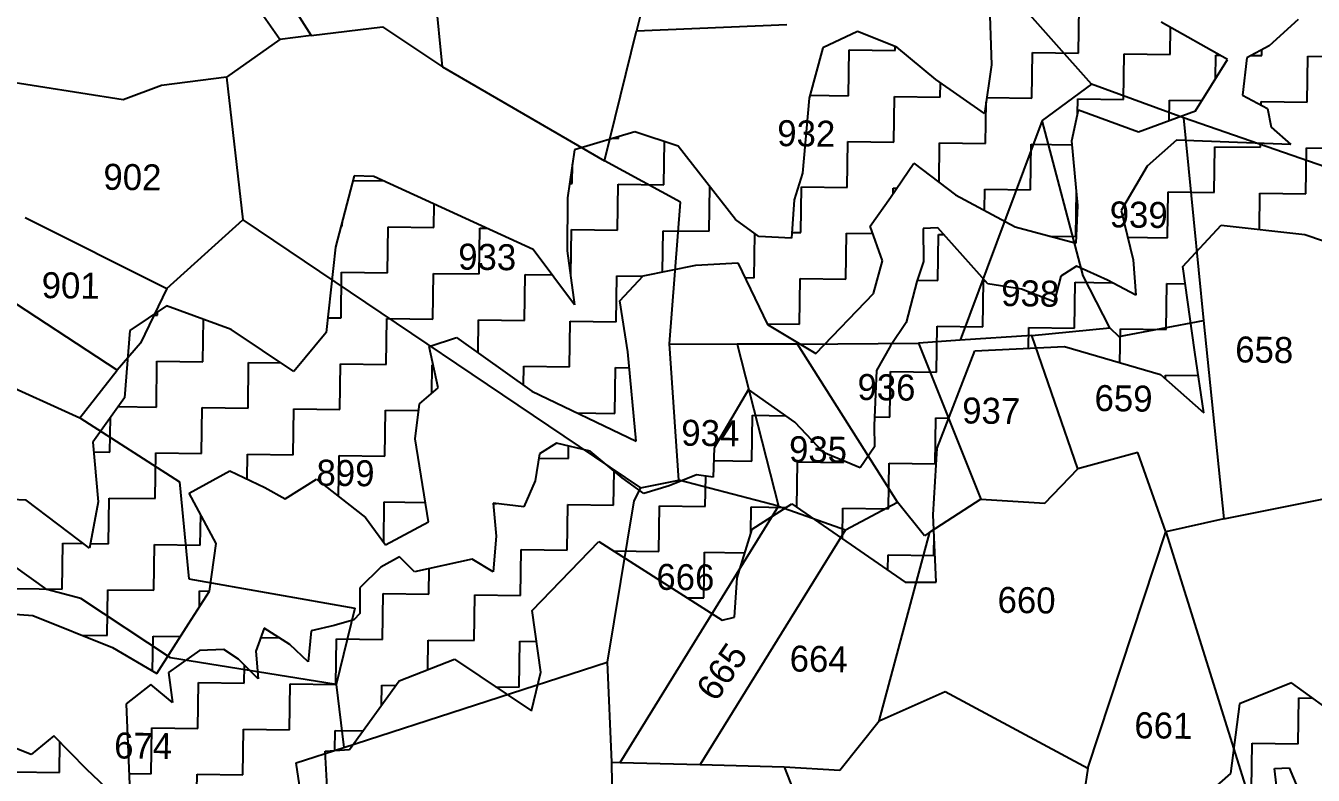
# Model space of a CAD drawing. Header units: metres. Extents: x 303639 to 307187, y 1938623 to 1940837.
# Drawn here: x 304474.9 to 304904.5, y 1939688.5 to 1939938.7 of the extents above; entities that cross this region are included whole.
import ezdxf

# ---------------------------------------------------------------- set-up
doc = ezdxf.new("R2010")
doc.units = ezdxf.units.M
for name, color, linetype in [('POLY_HATCH', 12, 'Continuous'), ('POLY_PARCEL', 6, 'Continuous'), ('TEXT_PARCEL', 7, 'Continuous')]:
    doc.layers.add(name, color=color, linetype=linetype)
doc.styles.add('TEXT_MAP', font='')
doc.styles.get('TEXT_MAP').set_extended_font_data('Kruti Dev 050')

msp = doc.modelspace()

# ---------------------------------------------------------------- linework, layer by layer
at = {"layer": 'POLY_HATCH'}
for p, q in [((304796.21, 1939952.36), (304797.11, 1939925.57)), ((304875.86, 1939927.44), (304853.71, 1939939.8)), ((304899.42, 1939940.71), (304889.75, 1939931.96)), ((304752.46, 1939936.68), (304740.9, 1939931.31)), ((304765.57, 1939931.54), (304752.46, 1939936.68)), ((304740.9, 1939931.31), (304736.27, 1939914.53)), ((304778.61, 1939920.73), (304765.57, 1939931.54)), ((304889.75, 1939931.96), (304882.36, 1939927.98)), ((304865.22, 1939910.28), (304875.86, 1939927.44)), ((304882.36, 1939927.98), (304880.83, 1939915.49)), ((304797.11, 1939925.57), (304794.76, 1939909.32)), ((304794.76, 1939909.32), (304778.61, 1939920.73)), ((304736.27, 1939914.53), (304734.07, 1939889.49)), ((304880.83, 1939915.49), (304889.27, 1939911.03)), ((304823.9, 1939900.19), (304826.13, 1939910.54)), ((304826.13, 1939910.54), (304846.13, 1939903.2)), ((304846.13, 1939903.2), (304865.22, 1939910.28)), ((304889.27, 1939911.03), (304890.41, 1939904.85)), ((304678.11, 1939903.3), (304658.03, 1939897.2)), ((304692.65, 1939898.42), (304678.11, 1939903.3)), ((304890.41, 1939904.85), (304897.02, 1939898.99)), ((304658.03, 1939897.2), (304655.68, 1939881.23)), ((304711.74, 1939873.94), (304692.65, 1939898.42)), ((304825.96, 1939878.69), (304823.9, 1939900.19)), ((304858.87, 1939900.43), (304849.08, 1939891.81)), ((304879.18, 1939899.69), (304858.87, 1939900.43)), ((304897.02, 1939898.99), (304879.18, 1939899.69)), ((304763.47, 1939881.36), (304771.25, 1939892.75)), ((304771.25, 1939892.75), (304785.11, 1939882.17)), ((304584.46, 1939888.6), (304578.31, 1939864.75)), ((304591.12, 1939888.36), (304584.46, 1939888.6)), ((304644.24, 1939863.97), (304591.12, 1939888.36)), ((304734.07, 1939889.49), (304731.26, 1939880.6)), ((304849.08, 1939891.81), (304840.37, 1939876.95)), ((304655.68, 1939881.23), (304655.58, 1939863.53)), ((304731.26, 1939880.6), (304730.37, 1939867.73)), ((304756.68, 1939871.76), (304763.47, 1939881.36)), ((304785.11, 1939882.17), (304805.06, 1939871.5)), ((304825.37, 1939866.1), (304825.96, 1939878.69)), ((304840.37, 1939876.95), (304844.36, 1939860.49)), ((304719.46, 1939868.3), (304711.74, 1939873.94)), ((304760.82, 1939860.2), (304756.68, 1939871.76)), ((304779.21, 1939871.26), (304774.34, 1939871)), ((304774.34, 1939871), (304774.44, 1939859.97)), ((304795.89, 1939852.54), (304779.21, 1939871.26)), ((304805.06, 1939871.5), (304825.37, 1939866.1)), ((304860.98, 1939858.26), (304873.79, 1939872.1)), ((304873.79, 1939872.1), (304901.69, 1939869.02)), ((304730.37, 1939867.73), (304719.46, 1939868.3)), ((304901.69, 1939869.02), (304937.11, 1939856.78)), ((304578.31, 1939864.75), (304575.22, 1939836.32)), ((304658.02, 1939845.51), (304644.24, 1939863.97)), ((304655.58, 1939863.53), (304658.02, 1939845.51)), ((304680.89, 1939855.22), (304698.55, 1939858.71)), ((304698.55, 1939858.71), (304712.56, 1939859.49)), ((304712.56, 1939859.49), (304722.4, 1939839)), ((304757.76, 1939849.3), (304760.82, 1939860.2)), ((304774.44, 1939859.97), (304772.21, 1939853.33)), ((304825.44, 1939858.36), (304820.27, 1939855.12)), ((304835.83, 1939853.74), (304825.44, 1939858.36)), ((304844.36, 1939860.49), (304845.3, 1939848.74)), ((304864.98, 1939829.74), (304860.98, 1939858.26)), ((304673.15, 1939846.88), (304680.89, 1939855.22)), ((304820.27, 1939855.12), (304818.01, 1939846.53)), ((304845.3, 1939848.74), (304835.83, 1939853.74)), ((304738.48, 1939829.22), (304757.76, 1939849.3)), ((304772.21, 1939853.33), (304768.71, 1939839.56)), ((304807.1, 1939850.77), (304795.89, 1939852.54)), ((304818.01, 1939846.53), (304807.1, 1939850.77)), ((304521.89, 1939845.14), (304509.72, 1939836.95)), ((304543.47, 1939837.33), (304521.89, 1939845.14)), ((304675.82, 1939829.81), (304673.15, 1939846.88)), ((304509.72, 1939836.95), (304507.85, 1939814.46)), ((304564.41, 1939823.3), (304543.47, 1939837.33)), ((304722.4, 1939839), (304738.48, 1939829.22)), ((304768.71, 1939839.56), (304763.47, 1939831.79)), ((304575.22, 1939836.32), (304564.41, 1939823.3)), ((304609.58, 1939831.57), (304618.63, 1939834.62)), ((304618.63, 1939834.62), (304643.75, 1939816.69)), ((304612.58, 1939817.81), (304609.58, 1939831.57)), ((304678.6, 1939800), (304675.82, 1939829.81)), ((304763.47, 1939831.79), (304758.75, 1939823.62)), ((304779.02, 1939797.65), (304791.53, 1939830.19)), ((304791.53, 1939830.19), (304821.47, 1939831.62)), ((304821.47, 1939831.62), (304853.53, 1939822.25)), ((304867.96, 1939809.44), (304864.98, 1939829.74)), ((304758.75, 1939823.62), (304757.97, 1939805.22)), ((304853.53, 1939822.25), (304867.96, 1939809.44)), ((304606.26, 1939812.5), (304612.58, 1939817.81)), ((304643.75, 1939816.69), (304678.6, 1939800)), ((304716.02, 1939817.28), (304704.64, 1939797.79)), ((304731.51, 1939806.36), (304716.02, 1939817.28)), ((304507.85, 1939814.46), (304497.29, 1939799.73)), ((304604.85, 1939800.75), (304606.26, 1939812.5)), ((304741.04, 1939796.18), (304731.51, 1939806.36)), ((304757.97, 1939805.22), (304758.07, 1939798.15)), ((304497.29, 1939799.73), (304499.14, 1939779.74)), ((304609.32, 1939773.13), (304604.85, 1939800.75)), ((304652.02, 1939799.37), (304646.33, 1939795.75)), ((304663.22, 1939796.68), (304652.02, 1939799.37)), ((304704.64, 1939797.79), (304704.31, 1939788)), ((304758.07, 1939798.15), (304753.36, 1939791.15)), ((304646.33, 1939795.75), (304644.9, 1939786.82)), ((304673.93, 1939787.78), (304663.22, 1939796.68)), ((304753.36, 1939791.15), (304741.04, 1939796.18)), ((304777.72, 1939775.43), (304779.02, 1939797.65)), ((304529.46, 1939782.69), (304543.01, 1939790.12)), ((304543.01, 1939790.12), (304554.71, 1939784.55)), ((304561.45, 1939780.72), (304571.94, 1939787.36)), ((304571.94, 1939787.36), (304588.26, 1939774.53)), ((304644.9, 1939786.82), (304641.08, 1939778.12)), ((304681.19, 1939782.55), (304673.93, 1939787.78)), ((304689.6, 1939785.1), (304681.19, 1939782.55)), ((304698.68, 1939788.8), (304689.6, 1939785.1)), ((304704.31, 1939788), (304698.68, 1939788.8)), ((304475.04, 1939780.36), (304434.65, 1939781.91)), ((304538.51, 1939765.81), (304529.46, 1939782.69)), ((304554.71, 1939784.55), (304561.45, 1939780.72)), ((304496.23, 1939764.34), (304475.04, 1939780.36)), ((304499.14, 1939779.74), (304496.23, 1939764.34)), ((304641.08, 1939778.12), (304630.91, 1939779.36)), ((304630.91, 1939779.36), (304631.92, 1939768.33)), ((304717.25, 1939770.61), (304730.55, 1939779.06)), ((304730.55, 1939779.06), (304768.33, 1939752.9)), ((304588.26, 1939774.53), (304594.93, 1939765.44)), ((304594.93, 1939765.44), (304609.32, 1939773.13)), ((304778.68, 1939752.9), (304777.72, 1939775.43)), ((304631.92, 1939768.33), (304630.91, 1939756.35)), ((304712.34, 1939754.39), (304717.25, 1939770.61)), ((304536.21, 1939749.92), (304538.51, 1939765.81)), ((304643.84, 1939743.45), (304666.14, 1939766.51)), ((304666.14, 1939766.51), (304707.32, 1939740.3)), ((304599.63, 1939761.38), (304593.42, 1939757.91)), ((304604.69, 1939756.45), (304599.63, 1939761.38)), ((304623.9, 1939760.66), (304604.69, 1939756.45)), ((304630.91, 1939756.35), (304623.9, 1939760.66)), ((304593.42, 1939757.91), (304586.38, 1939751.06)), ((304586.38, 1939751.06), (304586.39, 1939742.51)), ((304711.45, 1939741.23), (304712.34, 1939754.39)), ((304768.33, 1939752.9), (304778.68, 1939752.9)), ((304529.26, 1939739.07), (304536.21, 1939749.92)), ((304465.26, 1939742.73), (304477.31, 1939741.87)), ((304477.31, 1939741.87), (304503.92, 1939731.12)), ((304586.39, 1939742.51), (304584.35, 1939740.39)), ((304646.81, 1939722.87), (304643.84, 1939743.45)), ((304518.63, 1939722.46), (304529.26, 1939739.07)), ((304554.51, 1939737.63), (304551.68, 1939729.89)), ((304563.07, 1939732.13), (304554.51, 1939737.63)), ((304577.89, 1939738.47), (304570.14, 1939736.7)), ((304584.35, 1939740.39), (304577.89, 1939738.47)), ((304707.32, 1939740.3), (304711.45, 1939741.23)), ((304570.14, 1939736.7), (304569.16, 1939726.41)), ((304503.92, 1939731.12), (304518.63, 1939722.46)), ((304532.86, 1939730.15), (304522.57, 1939722.84)), ((304540.98, 1939730.49), (304532.86, 1939730.15)), ((304545.93, 1939727.25), (304540.98, 1939730.49)), ((304551.68, 1939729.89), (304552.53, 1939720.74)), ((304569.16, 1939726.41), (304563.07, 1939732.13)), ((304552.53, 1939720.74), (304545.93, 1939727.25)), ((304599.55, 1939719.99), (304617.95, 1939727.24)), ((304617.95, 1939727.24), (304643.66, 1939710.03)), ((304522.57, 1939722.84), (304523.92, 1939712.77)), ((304643.66, 1939710.03), (304646.81, 1939722.87)), ((304516.67, 1939718.77), (304508.47, 1939712.34)), ((304523.92, 1939712.77), (304516.67, 1939718.77)), ((304582.93, 1939697.13), (304599.55, 1939719.99)), ((304897.19, 1939719.38), (304879.93, 1939712.4)), ((304924.57, 1939699.6), (304897.19, 1939719.38)), ((304508.47, 1939712.34), (304509.52, 1939685.48)), ((304879.93, 1939712.4), (304876.92, 1939689.07)), ((304484.3, 1939701.65), (304476.75, 1939695.47)), ((304495.24, 1939690.54), (304484.3, 1939701.65)), ((304476.75, 1939695.47), (304471.39, 1939697.55)), ((304574.84, 1939696.54), (304582.93, 1939697.13)), ((304575.63, 1939682.51), (304574.84, 1939696.54)), ((304506.07, 1939680.21), (304495.24, 1939690.54)), ((304891.59, 1939690.73), (304896.46, 1939690.98)), ((304893.96, 1939669.75), (304891.59, 1939690.73)), ((304896.46, 1939690.98), (304902.68, 1939676.05)), ((304876.92, 1939689.07), (304857.25, 1939671.93))]:
    msp.add_line(p, q, dxfattribs=at)
at = {"layer": 'POLY_HATCH', "linetype": 'Continuous'}
for p, q in [((304826.14, 1939929.52), (304826.35, 1939944.82)), ((304856.73, 1939929.1), (304856.86, 1939938.04)), ((304764.95, 1939930.38), (304764.97, 1939931.77)), ((304749.44, 1939915.29), (304749.66, 1939930.59)), ((304749.66, 1939930.59), (304764.95, 1939930.38)), ((304810.63, 1939914.44), (304810.84, 1939929.74)), ((304810.84, 1939929.74), (304826.14, 1939929.52)), ((304841.22, 1939914.01), (304841.44, 1939929.31)), ((304841.44, 1939929.31), (304856.73, 1939929.1)), ((304871.92, 1939921.09), (304872.03, 1939928.88)), ((304872.03, 1939928.88), (304873.3, 1939928.87)), ((304883.74, 1939928.72), (304887.33, 1939928.67)), ((304887.33, 1939928.67), (304887.35, 1939930.67)), ((304902.41, 1939913.16), (304902.62, 1939928.46)), ((304902.62, 1939928.46), (304913.21, 1939928.31)), ((304780.04, 1939914.87), (304780.1, 1939919.68)), ((304736.53, 1939915.47), (304749.44, 1939915.29)), ((304764.53, 1939899.78), (304764.74, 1939915.08)), ((304764.74, 1939915.08), (304780.04, 1939914.87)), ((304795.53, 1939914.65), (304810.63, 1939914.44)), ((304825.86, 1939909.29), (304825.93, 1939914.23)), ((304825.93, 1939914.23), (304841.22, 1939914.01)), ((304856.43, 1939907.02), (304856.52, 1939913.8)), ((304856.52, 1939913.8), (304867.31, 1939913.65)), ((304795.12, 1939899.36), (304795.31, 1939913.14)), ((304887.1, 1939912.17), (304887.11, 1939913.38)), ((304887.11, 1939913.38), (304902.41, 1939913.16)), ((304670.83, 1939901.09), (304672.75, 1939901.06)), ((304672.75, 1939901.06), (304672.76, 1939901.67)), ((304687.83, 1939885.55), (304688.03, 1939899.97)), ((304749.02, 1939884.7), (304749.23, 1939900)), ((304749.23, 1939900), (304764.53, 1939899.78)), ((304779.64, 1939886.35), (304779.82, 1939899.57)), ((304779.82, 1939899.57), (304795.12, 1939899.36)), ((304810.2, 1939883.85), (304810.42, 1939899.14)), ((304810.42, 1939899.14), (304824.02, 1939898.95)), ((304871.39, 1939883), (304871.6, 1939898.29)), ((304871.6, 1939898.29), (304886.9, 1939898.08)), ((304886.9, 1939898.08), (304886.92, 1939899.39)), ((304901.98, 1939882.57), (304902.2, 1939897.87)), ((304902.2, 1939897.87), (304917.49, 1939897.65)), ((304657.24, 1939885.98), (304657.33, 1939892.41)), ((304584.05, 1939887), (304594.41, 1939886.85)), ((304656.38, 1939885.99), (304657.24, 1939885.98)), ((304672.32, 1939870.47), (304672.54, 1939885.76)), ((304672.54, 1939885.76), (304687.83, 1939885.55)), ((304702.92, 1939870.04), (304703.12, 1939884.98)), ((304733.51, 1939869.62), (304733.72, 1939884.91)), ((304733.72, 1939884.91), (304749.02, 1939884.7)), ((304764.29, 1939882.56), (304764.31, 1939884.49)), ((304764.31, 1939884.49), (304765.59, 1939884.47)), ((304794.81, 1939876.99), (304794.91, 1939884.06)), ((304794.91, 1939884.06), (304810.2, 1939883.85)), ((304825.29, 1939868.34), (304825.5, 1939883.52)), ((304855.88, 1939867.91), (304856.09, 1939883.21)), ((304856.09, 1939883.21), (304871.39, 1939883)), ((304886.52, 1939870.7), (304886.69, 1939882.78)), ((304886.69, 1939882.78), (304901.98, 1939882.57)), ((304611.14, 1939871.32), (304611.25, 1939879.12)), ((304580.12, 1939871.75), (304580.54, 1939871.75)), ((304580.54, 1939871.75), (304580.57, 1939873.5)), ((304595.63, 1939856.24), (304595.84, 1939871.53)), ((304595.84, 1939871.53), (304611.14, 1939871.32)), ((304626.22, 1939855.81), (304626.43, 1939871.11)), ((304626.43, 1939871.11), (304628.77, 1939871.08)), ((304656.81, 1939855.38), (304657.03, 1939870.68)), ((304657.03, 1939870.68), (304672.32, 1939870.47)), ((304687.43, 1939856.51), (304687.62, 1939870.26)), ((304687.62, 1939870.26), (304702.92, 1939870.04)), ((304718, 1939854.53), (304718.2, 1939869.22)), ((304730.5, 1939869.66), (304733.51, 1939869.62)), ((304748.59, 1939854.11), (304748.81, 1939869.4)), ((304748.81, 1939869.4), (304757.57, 1939869.28)), ((304779.19, 1939853.68), (304779.4, 1939868.98)), ((304779.4, 1939868.98), (304781.26, 1939868.95)), ((304816.49, 1939868.46), (304825.29, 1939868.34)), ((304842.52, 1939868.1), (304855.88, 1939867.91)), ((304580.12, 1939841.15), (304580.33, 1939856.45)), ((304580.33, 1939856.45), (304595.63, 1939856.24)), ((304610.71, 1939840.73), (304610.92, 1939856.02)), ((304610.92, 1939856.02), (304626.22, 1939855.81)), ((304641.3, 1939840.3), (304641.52, 1939855.6)), ((304641.52, 1939855.6), (304650.59, 1939855.47)), ((304656.68, 1939855.39), (304656.81, 1939855.38)), ((304671.9, 1939839.88), (304672.11, 1939855.17)), ((304672.11, 1939855.17), (304680.73, 1939855.05)), ((304714.92, 1939854.58), (304718, 1939854.53)), ((304733.08, 1939839.02), (304733.3, 1939854.32)), ((304733.3, 1939854.32), (304748.59, 1939854.11)), ((304772.36, 1939853.78), (304779.19, 1939853.68)), ((304794.27, 1939838.17), (304794.48, 1939853.47)), ((304794.48, 1939853.47), (304795.07, 1939853.46)), ((304824.86, 1939837.74), (304825.07, 1939853.04)), ((304825.07, 1939853.04), (304837.47, 1939852.87)), ((304855.45, 1939837.32), (304855.67, 1939852.62)), ((304855.67, 1939852.62), (304861.78, 1939852.53)), ((304517.27, 1939842.03), (304518.93, 1939842.01)), ((304518.93, 1939842.01), (304518.95, 1939843.16)), ((304534.02, 1939826.5), (304534.21, 1939840.68)), ((304575.76, 1939841.21), (304580.12, 1939841.15)), ((304595.2, 1939825.64), (304595.41, 1939840.94)), ((304595.41, 1939840.94), (304610.71, 1939840.73)), ((304625.85, 1939829.47), (304626.01, 1939840.51)), ((304626.01, 1939840.51), (304641.3, 1939840.3)), ((304656.39, 1939824.79), (304656.6, 1939840.09)), ((304656.6, 1939840.09), (304671.9, 1939839.88)), ((304722.31, 1939839.17), (304733.08, 1939839.02)), ((304778.76, 1939823.09), (304778.97, 1939838.38)), ((304778.97, 1939838.38), (304794.27, 1939838.17)), ((304809.47, 1939831.05), (304809.57, 1939837.96)), ((304809.57, 1939837.96), (304824.86, 1939837.74)), ((304840, 1939826.2), (304840.16, 1939837.53)), ((304840.16, 1939837.53), (304855.45, 1939837.32)), ((304518.51, 1939811.41), (304518.72, 1939826.71)), ((304518.72, 1939826.71), (304534.02, 1939826.5)), ((304549.1, 1939810.99), (304549.31, 1939826.28)), ((304549.31, 1939826.28), (304560.18, 1939826.13)), ((304579.69, 1939810.56), (304579.91, 1939825.86)), ((304579.91, 1939825.86), (304595.2, 1939825.64)), ((304610.37, 1939815.96), (304610.5, 1939825.43)), ((304610.5, 1939825.43), (304610.92, 1939825.43)), ((304641, 1939818.65), (304641.09, 1939825.01)), ((304641.09, 1939825.01), (304656.39, 1939824.79)), ((304671.47, 1939809.28), (304671.68, 1939824.58)), ((304671.68, 1939824.58), (304676.32, 1939824.51)), ((304763.25, 1939808), (304763.46, 1939823.3)), ((304763.46, 1939823.3), (304778.76, 1939823.09)), ((304855.22, 1939820.74), (304855.24, 1939822.02)), ((304855.24, 1939822.02), (304866.13, 1939821.87)), ((304505.79, 1939811.59), (304518.51, 1939811.41)), ((304533.59, 1939795.9), (304533.8, 1939811.2)), ((304533.8, 1939811.2), (304549.1, 1939810.99)), ((304564.18, 1939795.48), (304564.4, 1939810.77)), ((304564.4, 1939810.77), (304579.69, 1939810.56)), ((304503, 1939796.33), (304503.16, 1939807.92)), ((304594.78, 1939795.05), (304594.99, 1939810.35)), ((304594.99, 1939810.35), (304605.99, 1939810.19)), ((304658.85, 1939809.46), (304671.47, 1939809.28)), ((304717.15, 1939793.35), (304717.36, 1939808.64)), ((304717.36, 1939808.64), (304728.49, 1939808.49)), ((304758.09, 1939808.08), (304763.25, 1939808)), ((304778.33, 1939792.49), (304778.55, 1939807.79)), ((304778.55, 1939807.79), (304782.9, 1939807.73)), ((304655.96, 1939794.2), (304656.02, 1939798.41)), ((304497.6, 1939796.4), (304503, 1939796.33)), ((304518.08, 1939780.82), (304518.29, 1939796.12)), ((304518.29, 1939796.12), (304533.59, 1939795.9)), ((304548.77, 1939787.38), (304548.89, 1939795.69)), ((304548.89, 1939795.69), (304564.18, 1939795.48)), ((304579.29, 1939781.59), (304579.48, 1939795.26)), ((304579.48, 1939795.26), (304594.78, 1939795.05)), ((304646.1, 1939794.34), (304655.96, 1939794.2)), ((304704.5, 1939793.52), (304717.15, 1939793.35)), ((304747.74, 1939792.92), (304747.75, 1939793.44)), ((304671.04, 1939778.69), (304671.2, 1939790.05)), ((304732.23, 1939777.9), (304732.44, 1939793.13)), ((304732.44, 1939793.13), (304747.74, 1939792.92)), ((304762.82, 1939777.41), (304763.04, 1939792.71)), ((304763.04, 1939792.71), (304778.33, 1939792.49)), ((304701.64, 1939778.26), (304701.78, 1939788.36)), ((304502.57, 1939765.74), (304502.78, 1939781.03)), ((304502.78, 1939781.03), (304518.08, 1939780.82)), ((304594.37, 1939766.2), (304594.56, 1939779.75)), ((304594.56, 1939779.75), (304608.28, 1939779.56)), ((304630.92, 1939779.25), (304631.98, 1939779.23)), ((304655.54, 1939763.61), (304655.75, 1939778.9)), ((304655.75, 1939778.9), (304671.04, 1939778.69)), ((304686.13, 1939763.18), (304686.34, 1939778.48)), ((304686.34, 1939778.48), (304701.64, 1939778.26)), ((304716.81, 1939769.17), (304716.93, 1939778.05)), ((304716.93, 1939778.05), (304728.7, 1939777.89)), ((304747.38, 1939767.41), (304747.53, 1939777.62)), ((304747.53, 1939777.62), (304762.82, 1939777.41)), ((304533.16, 1939765.31), (304533.31, 1939775.51)), ((304777.91, 1939761.9), (304778, 1939768.83)), ((304487.06, 1939750.65), (304487.27, 1939765.95)), ((304487.27, 1939765.95), (304494.23, 1939765.85)), ((304496.51, 1939765.82), (304502.57, 1939765.74)), ((304517.65, 1939750.23), (304517.87, 1939765.52)), ((304517.87, 1939765.52), (304533.16, 1939765.31)), ((304640.03, 1939748.52), (304640.24, 1939763.82)), ((304640.24, 1939763.82), (304655.54, 1939763.61)), ((304671.04, 1939763.39), (304686.13, 1939763.18)), ((304701.21, 1939747.67), (304701.42, 1939762.97)), ((304701.42, 1939762.97), (304714.88, 1939762.78)), ((304762.54, 1939756.92), (304762.61, 1939762.11)), ((304762.61, 1939762.11), (304777.91, 1939761.9)), ((304609.43, 1939748.95), (304609.55, 1939757.52)), ((304471.76, 1939750.87), (304487.06, 1939750.65)), ((304502.14, 1939735.14), (304502.36, 1939750.44)), ((304502.36, 1939750.44), (304517.65, 1939750.23)), ((304532.88, 1939744.71), (304532.95, 1939750.01)), ((304532.95, 1939750.01), (304536.22, 1939749.97)), ((304593.92, 1939733.87), (304594.14, 1939749.16)), ((304594.14, 1939749.16), (304609.43, 1939748.95)), ((304624.52, 1939733.44), (304624.73, 1939748.74)), ((304624.73, 1939748.74), (304640.03, 1939748.52)), ((304695.62, 1939747.75), (304701.21, 1939747.67)), ((304493.67, 1939735.26), (304502.14, 1939735.14)), ((304517.28, 1939723.26), (304517.44, 1939734.93)), ((304517.44, 1939734.93), (304526.53, 1939734.8)), ((304553.34, 1939734.43), (304559.63, 1939734.34)), ((304578.41, 1939718.78), (304578.63, 1939734.08)), ((304578.63, 1939734.08), (304593.92, 1939733.87)), ((304609.08, 1939723.74), (304609.22, 1939733.65)), ((304609.22, 1939733.65), (304624.52, 1939733.44)), ((304639.6, 1939717.93), (304639.81, 1939733.23)), ((304639.81, 1939733.23), (304645.33, 1939733.15)), ((304547.82, 1939719.21), (304547.91, 1939725.3)), ((304532.31, 1939704.12), (304532.52, 1939719.42)), ((304532.52, 1939719.42), (304547.82, 1939719.21)), ((304562.9, 1939703.7), (304563.12, 1939719)), ((304563.12, 1939719), (304578.41, 1939718.78)), ((304593.62, 1939711.83), (304593.71, 1939718.57)), ((304593.71, 1939718.57), (304598.47, 1939718.5)), ((304631.69, 1939718.04), (304639.6, 1939717.93)), ((304899.43, 1939699.01), (304899.64, 1939714.31)), ((304899.64, 1939714.31), (304904.3, 1939714.24)), ((304516.8, 1939689.04), (304517.01, 1939704.34)), ((304517.01, 1939704.34), (304532.31, 1939704.12)), ((304547.39, 1939688.62), (304547.61, 1939703.91)), ((304547.61, 1939703.91), (304562.9, 1939703.7)), ((304578.11, 1939696.78), (304578.2, 1939703.49)), ((304578.2, 1939703.49), (304587.45, 1939703.36)), ((304486.21, 1939689.47), (304486.35, 1939699.57)), ((304883.92, 1939683.93), (304884.13, 1939699.22)), ((304884.13, 1939699.22), (304899.43, 1939699.01)), ((304470.91, 1939689.68), (304486.21, 1939689.47)), ((304509.38, 1939689.14), (304516.8, 1939689.04)), ((304531.89, 1939673.53), (304532.1, 1939688.83)), ((304532.1, 1939688.83), (304547.39, 1939688.62))]:
    msp.add_line(p, q, dxfattribs=at)
at = {"layer": 'POLY_PARCEL'}
for p, q in [((304614.03, 1939924.94), (304600.01, 1940062.36)), ((304506.2, 1940036.29), (304570.21, 1939935.39)), ((304559.72, 1939934.09), (304491.79, 1940031.45)), ((304692.81, 1939992.81), (304678.68, 1939937.01)), ((304830.49, 1939919.1), (304795.14, 1939959.24)), ((304570.21, 1939935.39), (304559.72, 1939934.09)), ((304570.21, 1939935.39), (304593.98, 1939938.27)), ((304593.98, 1939938.27), (304614.03, 1939924.94)), ((304668.02, 1939893.57), (304678.68, 1939937.01)), ((304678.68, 1939937.01), (304728.81, 1939939.04)), ((304559.72, 1939934.09), (304541.92, 1939921.45)), ((304614.03, 1939924.94), (304668.02, 1939893.57)), ((304507.46, 1939913.9), (304456.98, 1939921.83)), ((304520.2, 1939918.67), (304507.46, 1939913.9)), ((304541.92, 1939921.45), (304520.2, 1939918.67)), ((304541.92, 1939921.45), (304547.32, 1939873.86)), ((304830.49, 1939919.1), (304814.08, 1939906.98)), ((304861.23, 1939907.96), (304830.49, 1939919.1)), ((304814.08, 1939906.98), (304786.66, 1939833.69)), ((304827.72, 1939855.2), (304814.08, 1939906.98)), ((304861.23, 1939907.96), (304867.88, 1939840.32)), ((304914.12, 1939889.53), (304861.23, 1939907.96)), ((304693.39, 1939879.74), (304668.02, 1939893.57)), ((304689.69, 1939832.45), (304693.39, 1939879.74)), ((304474.74, 1939874.7), (304522.03, 1939851)), ((304522.03, 1939851), (304547.32, 1939873.86)), ((304547.32, 1939873.86), (304680.02, 1939784.4)), ((304505.42, 1939823.74), (304453.22, 1939857.89)), ((304836.59, 1939837.85), (304827.72, 1939855.2)), ((304522.03, 1939851), (304513.26, 1939832.73)), ((304810.57, 1939835.31), (304836.59, 1939837.85)), ((304836.59, 1939837.85), (304839.64, 1939834.9)), ((304839.64, 1939834.9), (304867.88, 1939840.32)), ((304867.88, 1939840.32), (304874.68, 1939774.06)), ((304513.26, 1939832.73), (304505.42, 1939823.74)), ((304692.87, 1939787.03), (304689.69, 1939832.45)), ((304689.69, 1939832.45), (304712.31, 1939832.41)), ((304732.39, 1939832.4), (304712.31, 1939832.41)), ((304712.31, 1939832.41), (304726.09, 1939778.31)), ((304732.39, 1939832.4), (304772.74, 1939832.75)), ((304765.82, 1939779.66), (304732.39, 1939832.4)), ((304786.66, 1939833.69), (304772.74, 1939832.75)), ((304772.74, 1939832.75), (304793.54, 1939780.64)), ((304810.57, 1939835.31), (304786.66, 1939833.69)), ((304825.94, 1939790.8), (304810.57, 1939835.31)), ((304443.72, 1939830.14), (304493.01, 1939807.79)), ((304493.01, 1939807.79), (304505.42, 1939823.74)), ((304493.01, 1939807.79), (304526.28, 1939786.46)), ((304845.91, 1939796.24), (304825.94, 1939790.8)), ((304855.27, 1939769.7), (304845.91, 1939796.24)), ((304814.88, 1939779.34), (304825.94, 1939790.8)), ((304526.28, 1939786.46), (304529.3, 1939754.08)), ((304680.02, 1939784.4), (304692.87, 1939787.03)), ((304726.09, 1939778.31), (304692.87, 1939787.03)), ((304680.02, 1939784.4), (304677.77, 1939780.13)), ((304793.54, 1939780.64), (304776.52, 1939769.62)), ((304793.54, 1939780.64), (304814.88, 1939779.34)), ((304874.68, 1939774.06), (304911.4, 1939781.45)), ((304677.77, 1939780.13), (304668.88, 1939726.22)), ((304673.26, 1939692.81), (304726.09, 1939778.31)), ((304726.09, 1939778.31), (304748.43, 1939770.47)), ((304748.43, 1939770.47), (304765.82, 1939779.66)), ((304774.75, 1939768.47), (304765.82, 1939779.66)), ((304874.68, 1939774.06), (304855.27, 1939769.7)), ((304748.43, 1939770.47), (304699.99, 1939692.11)), ((304759.62, 1939706.69), (304776.52, 1939769.62)), ((304776.52, 1939769.62), (304774.75, 1939768.47)), ((304829.23, 1939690.93), (304855.27, 1939769.7)), ((304855.27, 1939769.7), (304882.95, 1939681.17)), ((304482.02, 1939750.48), (304463.49, 1939763.7)), ((304493.36, 1939747.46), (304482.02, 1939750.48)), ((304529.3, 1939754.08), (304584.71, 1939744.31)), ((304523.19, 1939727.66), (304493.36, 1939747.46)), ((304584.71, 1939744.31), (304578.51, 1939718.78)), ((304578.51, 1939718.78), (304523.19, 1939727.66)), ((304581.11, 1939697.78), (304668.88, 1939726.22)), ((304668.88, 1939726.22), (304670.36, 1939692.89)), ((304578.51, 1939718.78), (304581.11, 1939697.78)), ((304759.62, 1939706.69), (304781.63, 1939716.42)), ((304781.63, 1939716.42), (304829.23, 1939690.93)), ((304746.49, 1939690.17), (304759.62, 1939706.69)), ((304565.2, 1939692.62), (304581.11, 1939697.78)), ((304568.65, 1939669.45), (304565.2, 1939692.62)), ((304670.36, 1939692.89), (304670.87, 1939658.15)), ((304670.36, 1939692.89), (304673.26, 1939692.81)), ((304673.26, 1939692.81), (304699.99, 1939692.11)), ((304699.99, 1939692.11), (304727.96, 1939691.37)), ((304727.96, 1939691.37), (304746.49, 1939690.17)), ((304727.96, 1939691.37), (304747.26, 1939641.59)), ((304829.23, 1939690.93), (304828.05, 1939682.59))]:
    msp.add_line(p, q, dxfattribs=at)

# ---------------------------------------------------------------- texts
at = {"layer": 'TEXT_PARCEL', "style": 'TEXT_MAP'}
for s, rotation, p in [('932', 359.202, (304725.6, 1939898.5)), ('902', 359.202, (304500.79, 1939883.94)), ('939', 359.202, (304836.52, 1939871.38)), ('933', 359.202, (304619.16, 1939857.29)), ('901', 359.202, (304480.2, 1939847.77)), ('938', 359.202, (304800.32, 1939845.12)), ('658', 359.202, (304878.4, 1939826.31)), ('936', 359.202, (304752.36, 1939813.78)), ('659', 359.202, (304831.46, 1939810.09)), ('937', 359.202, (304787.31, 1939805.94)), ('934', 359.202, (304693.59, 1939798.51)), ('935', 359.202, (304729.54, 1939793.03)), ('899', 359.202, (304571.89, 1939785.18)), ('666', 359.202, (304685.28, 1939750.42)), ('660', 359.202, (304799.11, 1939742.74)), ('665', 55.4818, (304705.23, 1939712.65)), ('664', 359.202, (304729.75, 1939723.14)), ('661', 359.202, (304844.75, 1939700.9)), ('674', 359.202, (304504.39, 1939694.13))]:
    msp.add_text(s, height=8.673, rotation=rotation, dxfattribs=at).set_placement(p)

doc.saveas('drawing.dxf')
